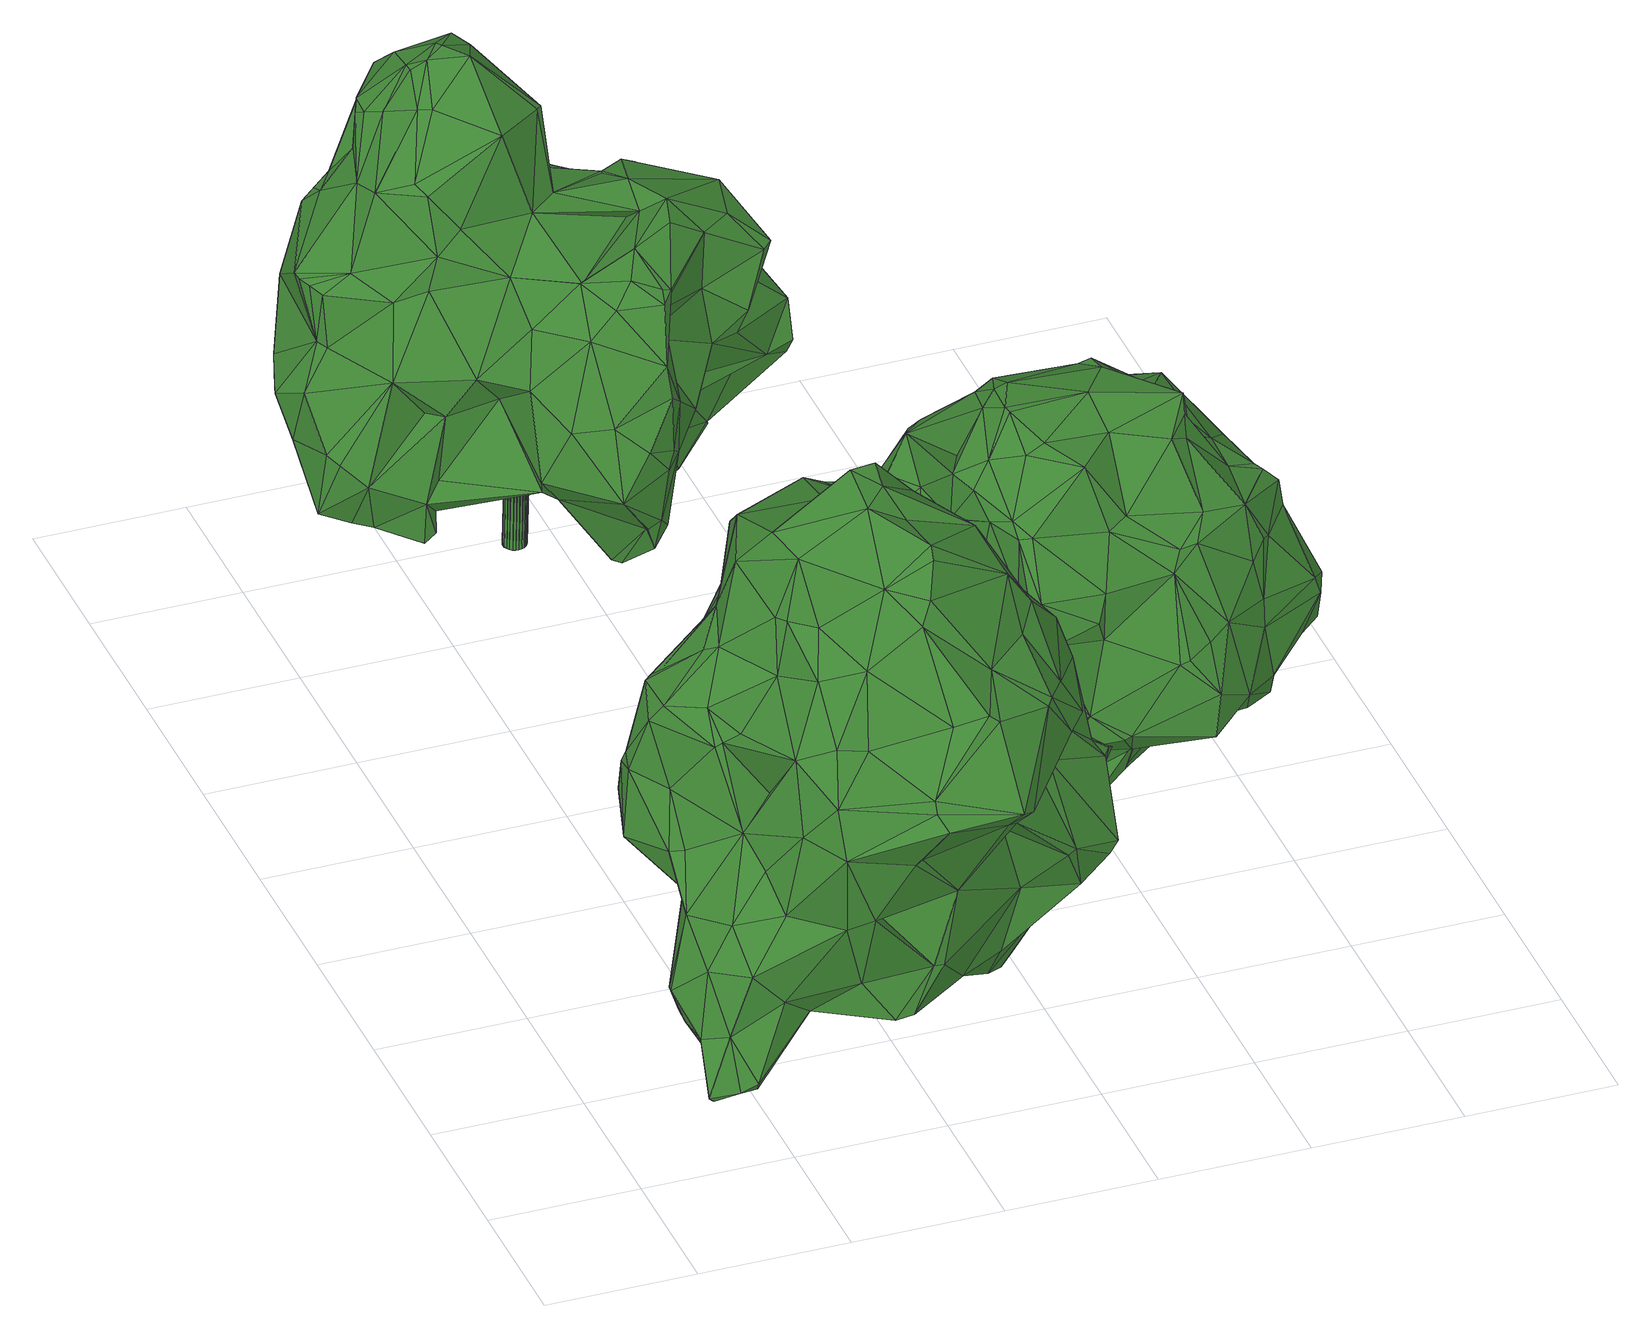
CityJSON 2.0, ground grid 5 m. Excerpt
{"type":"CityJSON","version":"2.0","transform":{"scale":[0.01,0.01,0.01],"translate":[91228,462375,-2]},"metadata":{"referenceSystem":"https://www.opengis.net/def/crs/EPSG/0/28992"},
"CityObjects":{
"tree1":{"type":"SolitaryVegetationObject","attributes":{"gtid":152,"crown_width_m":15.47,"crown_median_z":6.52,"trunk_H_m":7.53,"trunk_DBH_m":0.836,"trunk_radius_m":0.418,"trunk_base_height_m":-1.01,"original_gtid":"156"},"geometry":[{"type":"Solid","lod":"3","boundaries":[[[[0,1,2]],[[3,4,5]],[[6,5,4]],[[0,7,8]],[[9,10,11]],[[12,13,14]],[[15,16,17]],[[18,19,20]],[[21,22,23]],[[10,13,12]],[[24,25,26]],[[26,27,24]],[[28,29,18]],[[30,18,29]],[[31,32,33]],[[34,33,32]],[[35,36,37]],[[38,39,40]],[[28,41,29]],[[25,42,43]],[[26,25,44]],[[45,46,47]],[[48,47,46]],[[49,50,51]],[[31,50,49]],[[52,53,54]],[[55,56,57]],[[25,24,42]],[[58,59,60]],[[61,45,62]],[[63,0,64]],[[65,66,67]],[[65,67,68]],[[69,70,71]],[[72,73,74]],[[75,76,77]],[[77,3,75]],[[22,71,78]],[[79,80,81]],[[27,79,81]],[[82,83,84]],[[37,36,85]],[[16,15,86]],[[87,88,89]],[[90,86,15]],[[90,15,91]],[[90,49,92]],[[93,94,95]],[[95,94,96]],[[97,76,75]],[[76,98,77]],[[72,99,73]],[[84,100,101]],[[100,84,102]],[[64,13,10]],[[9,103,104]],[[64,0,14]],[[89,105,87]],[[44,43,106]],[[83,107,108]],[[109,110,111]],[[112,113,114]],[[110,109,115]],[[27,116,117]],[[104,118,63]],[[51,119,92]],[[120,121,122]],[[123,124,125]],[[123,126,124]],[[127,54,128]],[[30,19,18]],[[129,130,131]],[[15,17,132]],[[133,134,135]],[[136,137,138]],[[76,139,140]],[[136,141,142]],[[143,39,11]],[[136,144,137]],[[14,13,64]],[[145,84,119]],[[74,73,115]],[[109,74,115]],[[146,147,148]],[[139,149,140]],[[98,140,150]],[[150,140,149]],[[126,138,124]],[[97,139,76]],[[60,59,78]],[[149,151,150]],[[46,121,120]],[[117,152,27]],[[145,153,82]],[[100,108,139]],[[105,73,99]],[[9,63,64]],[[9,104,63]],[[71,70,154]],[[155,62,48]],[[98,76,140]],[[110,156,111]],[[157,158,159]],[[160,158,157]],[[49,51,92]],[[141,136,161]],[[136,138,161]],[[110,115,162]],[[37,103,9]],[[163,34,91]],[[126,156,164]],[[165,166,98]],[[116,98,166]],[[116,166,165]],[[167,106,43]],[[35,38,36]],[[168,6,169]],[[43,44,25]],[[170,171,172]],[[164,156,173]],[[64,10,9]],[[115,30,29]],[[174,175,20]],[[126,123,156]],[[83,102,84]],[[111,156,123]],[[176,172,171]],[[45,48,62]],[[45,47,48]],[[41,177,162]],[[178,179,52]],[[80,79,180]],[[63,118,0]],[[118,181,0]],[[162,177,182]],[[97,100,139]],[[145,82,84]],[[164,173,183]],[[106,184,185]],[[186,7,0]],[[68,187,65]],[[9,35,37]],[[95,96,188]],[[61,122,121]],[[189,190,191]],[[192,190,189]],[[9,11,35]],[[193,190,192]],[[37,85,103]],[[104,103,85]],[[129,194,130]],[[195,182,196]],[[104,85,197]],[[198,104,197]],[[48,56,155]],[[199,101,3]],[[199,200,101]],[[80,180,21]],[[70,69,201]],[[70,201,154]],[[109,111,74]],[[106,194,129]],[[155,202,203]],[[160,72,111]],[[138,126,161]],[[204,194,106]],[[151,205,150]],[[206,169,131]],[[207,173,156]],[[186,0,181]],[[202,56,55]],[[203,202,55]],[[100,102,108]],[[8,1,0]],[[111,72,74]],[[105,89,73]],[[208,53,209]],[[167,203,55]],[[210,78,59]],[[169,6,129]],[[204,130,194]],[[119,211,92]],[[169,211,101]],[[101,168,169]],[[92,211,169]],[[151,212,213]],[[213,212,187]],[[213,187,125]],[[131,169,129]],[[155,56,202]],[[214,53,208]],[[128,53,214]],[[14,175,12]],[[143,215,39]],[[198,197,216]],[[19,73,89]],[[163,15,132]],[[91,15,163]],[[19,174,20]],[[49,91,217]],[[160,218,68]],[[61,219,210]],[[23,210,219]],[[91,49,90]],[[122,210,59]],[[122,61,210]],[[46,56,48]],[[57,56,46]],[[12,220,221]],[[119,84,211]],[[195,196,222]],[[186,178,52]],[[186,181,178]],[[114,223,224]],[[114,224,66]],[[133,222,58]],[[209,59,225]],[[218,226,68]],[[200,227,101]],[[199,227,200]],[[46,228,198]],[[228,104,198]],[[229,216,197]],[[197,230,231]],[[197,85,230]],[[71,152,69]],[[191,190,59]],[[150,232,98]],[[43,42,203]],[[107,212,151]],[[136,233,144]],[[186,52,54]],[[24,81,80]],[[234,90,235]],[[234,235,86]],[[165,98,232]],[[97,3,101]],[[125,187,226]],[[151,213,205]],[[125,124,213]],[[232,205,146]],[[236,112,114]],[[201,58,60]],[[201,60,154]],[[117,237,152]],[[21,219,238]],[[159,66,224]],[[35,11,39]],[[38,35,39]],[[7,1,8]],[[167,43,203]],[[117,239,237]],[[215,143,172]],[[12,240,10]],[[139,108,149]],[[193,192,241]],[[242,16,40]],[[22,78,23]],[[149,108,107]],[[62,238,219]],[[61,62,219]],[[86,235,40]],[[79,71,180]],[[88,87,243]],[[23,219,21]],[[151,149,107]],[[14,0,2]],[[164,161,126]],[[66,236,114]],[[155,238,62]],[[115,73,30]],[[19,30,73]],[[231,204,244]],[[101,100,97]],[[22,21,180]],[[22,180,71]],[[101,211,84]],[[178,245,179]],[[130,231,206]],[[131,130,206]],[[16,86,40]],[[40,235,206]],[[138,146,124]],[[58,225,59]],[[169,235,90]],[[231,130,204]],[[46,96,228]],[[215,246,242]],[[209,225,208]],[[10,240,143]],[[247,187,212]],[[10,143,11]],[[127,214,28]],[[146,138,248]],[[20,127,18]],[[28,18,127]],[[249,58,201]],[[155,203,238]],[[92,169,90]],[[128,214,127]],[[83,65,250]],[[236,65,83]],[[251,246,172]],[[230,206,231]],[[230,85,36]],[[245,241,252]],[[26,77,116]],[[153,112,82]],[[117,148,239]],[[144,233,253]],[[245,254,241]],[[188,241,254]],[[2,255,175]],[[20,175,255]],[[119,50,145]],[[256,135,134]],[[256,134,201]],[[2,175,14]],[[189,257,192]],[[236,66,65]],[[54,7,186]],[[160,157,72]],[[99,72,157]],[[258,238,42]],[[238,203,42]],[[59,190,259]],[[182,177,196]],[[233,256,69]],[[174,89,88]],[[89,174,19]],[[65,247,260]],[[210,23,78]],[[154,60,78]],[[159,87,105]],[[29,41,115]],[[115,41,162]],[[120,122,188]],[[120,188,96]],[[221,240,12]],[[221,174,88]],[[261,145,50]],[[261,50,33]],[[159,105,99]],[[99,157,159]],[[88,243,221]],[[24,80,42]],[[185,184,55]],[[262,208,222]],[[58,222,208]],[[234,86,90]],[[119,51,50]],[[33,50,31]],[[55,184,167]],[[231,244,197]],[[206,263,264]],[[212,107,260]],[[247,212,260]],[[77,98,116]],[[79,27,71]],[[152,71,27]],[[154,78,71]],[[232,150,205]],[[167,184,106]],[[252,179,245]],[[263,38,264]],[[2,1,265]],[[12,175,220]],[[52,257,53]],[[209,53,257]],[[189,209,257]],[[40,39,242]],[[198,216,46]],[[230,263,206]],[[36,263,230]],[[26,4,77]],[[44,4,26]],[[77,4,3]],[[26,116,27]],[[148,116,165]],[[46,229,57]],[[216,229,46]],[[242,39,215]],[[117,116,148]],[[83,108,102]],[[158,67,66]],[[44,6,4]],[[146,148,165]],[[80,21,42]],[[258,42,21]],[[27,81,24]],[[65,187,247]],[[106,6,44]],[[129,6,106]],[[3,97,75]],[[201,69,256]],[[144,237,239]],[[253,233,69]],[[65,260,250]],[[40,264,38]],[[137,144,239]],[[249,201,133]],[[249,133,58]],[[222,196,177]],[[146,165,232]],[[123,226,218]],[[262,214,208]],[[127,265,54]],[[54,53,128]],[[124,146,213]],[[205,213,146]],[[174,220,175]],[[160,68,67]],[[158,160,67]],[[66,159,158]],[[159,224,87]],[[87,224,223]],[[45,121,46]],[[236,266,112]],[[82,112,266]],[[61,121,45]],[[20,255,127]],[[41,28,262]],[[41,262,222]],[[87,223,243]],[[82,266,83]],[[236,83,266]],[[258,21,238]],[[223,171,170]],[[262,28,214]],[[172,221,243]],[[114,176,171]],[[114,171,223]],[[239,148,147]],[[170,172,243]],[[239,147,137]],[[243,223,170]],[[101,227,168]],[[6,168,227]],[[199,5,6]],[[3,5,199]],[[229,197,244]],[[57,229,244]],[[195,133,135]],[[68,226,187]],[[183,173,182]],[[83,250,260]],[[83,260,107]],[[169,206,235]],[[182,141,267]],[[182,267,183]],[[183,267,164]],[[161,164,267]],[[207,162,173]],[[182,173,162]],[[141,161,267]],[[144,253,237]],[[32,217,34]],[[125,226,123]],[[91,34,217]],[[69,152,237]],[[253,69,237]],[[259,188,122]],[[259,241,188]],[[209,189,191]],[[46,120,96]],[[191,59,209]],[[123,218,111]],[[111,218,160]],[[17,176,113]],[[17,113,132]],[[141,182,195]],[[225,58,208]],[[193,259,190]],[[41,222,177]],[[215,172,246]],[[176,17,246]],[[251,176,246]],[[195,222,133]],[[268,269,199]],[[207,110,162]],[[207,156,110]],[[259,122,59]],[[193,241,259]],[[40,206,264]],[[228,96,94]],[[228,94,104]],[[118,104,94]],[[118,94,181]],[[178,94,245]],[[181,94,178]],[[263,36,38]],[[16,242,246]],[[16,246,17]],[[153,132,113]],[[112,153,113]],[[114,113,176]],[[268,6,227]],[[133,201,134]],[[268,199,6]],[[33,34,261]],[[257,52,179]],[[192,252,241]],[[34,163,261]],[[257,179,192]],[[252,192,179]],[[145,261,153]],[[132,153,261]],[[132,261,163]],[[255,2,265]],[[255,265,127]],[[57,185,55]],[[244,204,185]],[[204,106,185]],[[93,95,254]],[[244,185,57]],[[195,135,142]],[[195,142,141]],[[136,142,233]],[[233,142,256]],[[256,142,135]],[[227,199,269]],[[268,227,269]],[[138,147,248]],[[251,172,176]],[[146,248,147]],[[137,147,138]],[[172,270,221]],[[240,221,270]],[[240,270,143]],[[172,143,270]],[[221,220,174]],[[1,7,265]],[[54,265,7]],[[188,254,95]],[[93,254,94]],[[94,254,245]],[[32,31,217]],[[49,217,31]],[[271,272,273]],[[271,273,274]],[[274,273,275]],[[274,275,276]],[[273,272,277]],[[273,277,275]],[[275,277,278]],[[275,278,276]],[[277,272,279]],[[277,279,278]],[[278,279,280]],[[278,280,276]],[[279,272,281]],[[279,281,280]],[[280,281,282]],[[280,282,276]],[[281,272,283]],[[281,283,282]],[[282,283,284]],[[282,284,276]],[[283,272,285]],[[283,285,284]],[[284,285,286]],[[284,286,276]],[[285,272,287]],[[285,287,286]],[[286,287,288]],[[286,288,276]],[[287,272,289]],[[287,289,288]],[[288,289,290]],[[288,290,276]],[[289,272,291]],[[289,291,290]],[[290,291,292]],[[290,292,276]],[[291,272,293]],[[291,293,292]],[[292,293,294]],[[292,294,276]],[[293,272,295]],[[293,295,294]],[[294,295,296]],[[294,296,276]],[[295,272,297]],[[295,297,296]],[[296,297,298]],[[296,298,276]],[[297,272,299]],[[297,299,298]],[[298,299,300]],[[298,300,276]],[[299,272,301]],[[299,301,300]],[[300,301,302]],[[300,302,276]],[[301,272,303]],[[301,303,302]],[[302,303,304]],[[302,304,276]],[[303,272,305]],[[303,305,304]],[[304,305,306]],[[304,306,276]],[[305,272,307]],[[305,307,306]],[[306,307,308]],[[306,308,276]],[[307,272,309]],[[307,309,308]],[[308,309,310]],[[308,310,276]],[[309,272,311]],[[309,311,310]],[[310,311,312]],[[310,312,276]],[[311,272,313]],[[311,313,312]],[[312,313,314]],[[312,314,276]],[[313,272,315]],[[313,315,314]],[[314,315,316]],[[314,316,276]],[[315,272,317]],[[315,317,316]],[[316,317,318]],[[316,318,276]],[[317,272,319]],[[317,319,318]],[[318,319,320]],[[318,320,276]],[[319,272,271]],[[319,271,320]],[[320,271,274]],[[320,274,276]]]]}]},
"tree2":{"type":"SolitaryVegetationObject","attributes":{"gtid":127,"crown_width_m":14.24,"crown_median_z":8.47,"trunk_H_m":7.62,"trunk_DBH_m":0.769,"trunk_radius_m":0.385,"trunk_base_height_m":0.85,"original_gtid":"131"},"geometry":[{"type":"Solid","lod":"3","boundaries":[[[[321,322,323]],[[324,325,326]],[[327,328,329]],[[330,331,332]],[[333,334,335]],[[336,337,338]],[[339,340,341]],[[342,343,344]],[[345,346,347]],[[348,349,350]],[[351,352,342]],[[353,354,355]],[[356,357,358]],[[359,322,360]],[[361,362,363]],[[343,364,365]],[[366,367,368]],[[369,370,371]],[[372,373,374]],[[375,376,377]],[[348,378,349]],[[376,379,377]],[[380,381,382]],[[383,384,385]],[[386,387,388]],[[389,390,353]],[[391,328,392]],[[393,390,389]],[[333,335,394]],[[395,382,396]],[[397,398,399]],[[400,398,397]],[[394,401,333]],[[402,360,403]],[[393,404,390]],[[405,346,406]],[[338,407,336]],[[408,409,404]],[[410,344,343]],[[411,412,392]],[[413,353,414]],[[406,346,363]],[[415,416,417]],[[418,416,415]],[[383,335,334]],[[321,323,419]],[[329,420,327]],[[421,347,422]],[[353,404,409]],[[423,376,424]],[[353,390,404]],[[402,425,359]],[[394,385,426]],[[427,428,429]],[[430,431,432]],[[433,414,434]],[[433,434,435]],[[403,436,437]],[[323,438,439]],[[430,440,423]],[[441,330,384]],[[339,347,421]],[[368,442,443]],[[443,444,424]],[[443,424,445]],[[344,327,420]],[[344,420,342]],[[446,432,431]],[[368,445,375]],[[404,393,447]],[[345,448,449]],[[450,359,378]],[[451,452,389]],[[453,452,451]],[[454,455,456]],[[415,457,418]],[[410,411,344]],[[426,385,412]],[[426,401,394]],[[416,418,417]],[[439,458,459]],[[459,458,460]],[[459,460,387]],[[461,462,463]],[[454,457,415]],[[343,365,410]],[[366,455,367]],[[454,367,455]],[[401,411,410]],[[426,411,401]],[[396,464,395]],[[383,385,335]],[[394,335,385]],[[380,465,451]],[[432,340,369]],[[466,467,468]],[[447,469,329]],[[355,414,353]],[[344,411,327]],[[469,470,471]],[[374,472,325]],[[473,330,332]],[[368,375,377]],[[329,469,420]],[[474,412,475]],[[411,426,412]],[[355,476,399]],[[355,477,476]],[[347,346,422]],[[478,479,480]],[[392,412,474]],[[392,327,411]],[[386,388,442]],[[480,479,481]],[[336,464,337]],[[482,483,348]],[[484,397,485]],[[359,360,402]],[[486,479,478]],[[340,421,370]],[[352,487,478]],[[483,450,378]],[[372,464,373]],[[482,488,483]],[[489,373,464]],[[436,403,419]],[[330,441,331]],[[490,436,419]],[[349,491,350]],[[325,472,492]],[[361,449,362]],[[462,362,449]],[[464,336,489]],[[493,489,336]],[[347,448,345]],[[345,361,346]],[[434,355,435]],[[488,406,363]],[[483,488,363]],[[494,399,476]],[[331,495,496]],[[334,497,383]],[[389,452,470]],[[378,359,425]],[[498,499,500]],[[498,500,501]],[[425,491,378]],[[349,378,491]],[[350,482,348]],[[483,378,348]],[[502,336,407]],[[321,360,322]],[[403,360,321]],[[336,502,493]],[[503,350,491]],[[358,428,356]],[[504,505,456]],[[504,506,507]],[[502,407,358]],[[356,428,427]],[[508,509,357]],[[364,342,352]],[[325,509,326]],[[509,508,326]],[[379,506,456]],[[456,506,504]],[[358,510,502]],[[357,510,358]],[[352,478,364]],[[357,509,510]],[[462,450,483]],[[462,461,450]],[[343,342,364]],[[356,481,357]],[[508,357,481]],[[463,448,511]],[[460,463,511]],[[409,408,512]],[[513,512,408]],[[381,451,389]],[[350,503,482]],[[324,374,325]],[[325,492,509]],[[395,372,380]],[[351,324,514]],[[514,352,351]],[[514,487,352]],[[509,492,493]],[[515,516,391]],[[493,510,509]],[[493,502,510]],[[374,380,372]],[[418,517,417]],[[340,370,369]],[[329,328,447]],[[391,447,328]],[[379,518,519]],[[379,519,506]],[[499,520,500]],[[456,455,379]],[[521,520,499]],[[484,522,397]],[[363,346,361]],[[382,503,523]],[[405,524,433]],[[322,359,438]],[[323,322,438]],[[525,437,526]],[[363,362,483]],[[527,503,382]],[[366,528,377]],[[366,368,528]],[[377,528,368]],[[347,339,448]],[[483,362,462]],[[361,345,449]],[[415,386,442]],[[467,529,407]],[[511,448,339]],[[337,530,338]],[[401,531,333]],[[376,375,445]],[[401,410,531]],[[453,471,452]],[[470,452,471]],[[392,474,391]],[[507,506,532]],[[457,436,490]],[[418,457,490]],[[477,512,513]],[[404,447,516]],[[444,443,442]],[[373,472,374]],[[488,524,406]],[[522,430,432]],[[439,459,417]],[[331,496,332]],[[533,518,423]],[[533,423,534]],[[446,341,340]],[[495,535,485]],[[495,485,397]],[[447,393,470]],[[447,470,469]],[[445,368,443]],[[525,536,537]],[[334,538,497]],[[389,539,381]],[[498,467,499]],[[371,370,346]],[[446,540,341]],[[460,341,540]],[[527,488,503]],[[488,482,503]],[[525,537,437]],[[403,437,537]],[[539,433,524]],[[334,333,538]],[[402,491,425]],[[515,474,332]],[[474,475,332]],[[364,541,365]],[[542,471,453]],[[489,472,373]],[[412,473,543]],[[445,424,376]],[[493,472,489]],[[493,492,472]],[[446,340,432]],[[365,531,410]],[[339,421,340]],[[515,494,408]],[[469,471,420]],[[527,524,488]],[[381,380,451]],[[481,356,480]],[[397,496,495]],[[372,395,464]],[[520,521,507]],[[480,356,427]],[[527,539,524]],[[396,337,464]],[[332,494,515]],[[494,332,496]],[[494,496,397]],[[501,497,538]],[[406,524,405]],[[506,519,532]],[[377,455,366]],[[490,419,323]],[[453,465,542]],[[508,479,544]],[[499,545,521]],[[478,480,364]],[[358,529,428]],[[467,428,529]],[[538,333,531]],[[538,531,501]],[[498,501,427]],[[379,376,518]],[[467,545,499]],[[463,458,439]],[[505,546,457]],[[435,355,399]],[[466,547,536]],[[427,541,480]],[[391,516,447]],[[383,532,384]],[[532,383,497]],[[484,440,522]],[[389,470,393]],[[500,497,501]],[[539,382,381]],[[534,485,441]],[[331,441,485]],[[480,541,364]],[[548,388,387]],[[548,442,388]],[[365,501,531]],[[473,332,543]],[[327,392,328]],[[494,476,477]],[[377,379,455]],[[456,505,454]],[[468,338,466]],[[439,517,323]],[[435,371,405]],[[549,471,542]],[[420,471,342]],[[351,342,471]],[[351,471,549]],[[338,468,407]],[[467,407,468]],[[494,477,550]],[[551,545,536]],[[551,536,525]],[[534,423,440]],[[539,527,382]],[[467,466,545]],[[536,545,466]],[[408,404,516]],[[408,516,515]],[[537,547,552]],[[547,553,552]],[[417,386,415]],[[507,497,520]],[[432,400,522]],[[434,414,355]],[[435,399,400]],[[494,397,399]],[[522,400,397]],[[450,438,359]],[[491,402,554]],[[457,454,505]],[[403,552,402]],[[321,419,403]],[[537,552,403]],[[439,417,517]],[[517,418,490]],[[461,438,450]],[[439,438,461]],[[439,461,463]],[[517,490,323]],[[405,371,346]],[[521,545,551]],[[521,551,507]],[[536,547,537]],[[533,534,518]],[[534,519,518]],[[518,376,423]],[[460,458,463]],[[369,371,432]],[[400,432,371]],[[435,400,371]],[[535,495,331]],[[433,435,405]],[[534,440,484]],[[451,465,453]],[[415,367,454]],[[368,367,442]],[[415,442,367]],[[526,551,525]],[[473,385,384]],[[535,331,485]],[[384,330,473]],[[412,543,475]],[[462,448,463]],[[449,448,462]],[[520,497,500]],[[402,552,554]],[[380,382,395]],[[324,351,465]],[[437,546,526]],[[505,526,546]],[[457,546,436]],[[437,436,546]],[[513,550,477]],[[494,550,408]],[[389,414,539]],[[413,414,389]],[[433,539,414]],[[444,431,430]],[[400,399,398]],[[382,523,396]],[[554,552,530]],[[396,530,337]],[[396,554,530]],[[555,554,396]],[[486,544,479]],[[430,522,440]],[[532,497,507]],[[407,529,358]],[[513,408,550]],[[413,389,353]],[[512,477,354]],[[332,475,543]],[[365,541,501]],[[427,501,541]],[[481,479,508]],[[514,478,487]],[[474,515,391]],[[551,526,556]],[[551,556,507]],[[553,530,552]],[[547,530,553]],[[338,530,466]],[[547,466,530]],[[549,465,351]],[[542,465,549]],[[477,355,354]],[[512,354,409]],[[380,374,465]],[[324,465,374]],[[409,354,353]],[[326,508,544]],[[507,556,504]],[[460,511,341]],[[339,341,511]],[[444,442,548]],[[555,396,523]],[[386,417,387]],[[387,417,459]],[[491,523,503]],[[554,523,491]],[[555,523,554]],[[326,544,324]],[[484,485,534]],[[427,429,498]],[[498,429,467]],[[428,467,429]],[[526,505,556]],[[504,556,505]],[[548,387,460]],[[534,441,519]],[[519,441,532]],[[384,532,441]],[[412,385,473]],[[370,421,422]],[[370,422,346]],[[430,557,444]],[[424,444,557]],[[423,557,430]],[[424,557,423]],[[478,514,486]],[[514,324,486]],[[324,544,486]],[[431,540,446]],[[431,444,540]],[[460,540,548]],[[444,548,540]],[[558,559,560]],[[558,560,561]],[[561,560,562]],[[561,562,563]],[[560,559,564]],[[560,564,562]],[[562,564,565]],[[562,565,563]],[[564,559,566]],[[564,566,565]],[[565,566,567]],[[565,567,563]],[[566,559,568]],[[566,568,567]],[[567,568,569]],[[567,569,563]],[[568,559,570]],[[568,570,569]],[[569,570,571]],[[569,571,563]],[[570,559,572]],[[570,572,571]],[[571,572,573]],[[571,573,563]],[[572,559,574]],[[572,574,573]],[[573,574,575]],[[573,575,563]],[[574,559,576]],[[574,576,575]],[[575,576,577]],[[575,577,563]],[[576,559,578]],[[576,578,577]],[[577,578,579]],[[577,579,563]],[[578,559,580]],[[578,580,579]],[[579,580,581]],[[579,581,563]],[[580,559,582]],[[580,582,581]],[[581,582,583]],[[581,583,563]],[[582,559,584]],[[582,584,583]],[[583,584,585]],[[583,585,563]],[[584,559,586]],[[584,586,585]],[[585,586,587]],[[585,587,563]],[[586,559,588]],[[586,588,587]],[[587,588,589]],[[587,589,563]],[[588,559,590]],[[588,590,589]],[[589,590,591]],[[589,591,563]],[[590,559,592]],[[590,592,591]],[[591,592,593]],[[591,593,563]],[[592,559,594]],[[592,594,593]],[[593,594,595]],[[593,595,563]],[[594,559,596]],[[594,596,595]],[[595,596,597]],[[595,597,563]],[[596,559,598]],[[596,598,597]],[[597,598,599]],[[597,599,563]],[[598,559,600]],[[598,600,599]],[[599,600,601]],[[599,601,563]],[[600,559,602]],[[600,602,601]],[[601,602,603]],[[601,603,563]],[[602,559,604]],[[602,604,603]],[[603,604,605]],[[603,605,563]],[[604,559,606]],[[604,606,605]],[[605,606,607]],[[605,607,563]],[[606,559,558]],[[606,558,607]],[[607,558,561]],[[607,561,563]]]]}]},
"tree3":{"type":"SolitaryVegetationObject","attributes":{"gtid":171,"crown_width_m":13.97,"crown_median_z":5.87,"trunk_H_m":6.84,"trunk_DBH_m":0.698,"trunk_radius_m":0.349,"trunk_base_height_m":-0.97,"original_gtid":"175"},"geometry":[{"type":"Solid","lod":"3","boundaries":[[[[608,609,610]],[[611,612,613]],[[614,615,616]],[[617,618,619]],[[620,621,622]],[[623,624,625]],[[626,627,628]],[[629,626,628]],[[630,631,632]],[[614,633,634]],[[635,636,637]],[[638,639,640]],[[641,616,642]],[[616,615,642]],[[643,644,645]],[[646,647,648]],[[649,650,651]],[[652,653,654]],[[655,656,657]],[[658,659,660]],[[661,662,663]],[[664,665,666]],[[667,665,664]],[[667,664,666]],[[668,669,670]],[[671,672,673]],[[674,675,676]],[[677,678,679]],[[613,666,680]],[[681,682,631]],[[683,684,685]],[[643,624,686]],[[643,686,687]],[[688,689,638]],[[690,691,692]],[[636,609,637]],[[636,661,609]],[[658,693,694]],[[695,696,672]],[[697,698,699]],[[700,656,701]],[[629,702,703]],[[642,615,704]],[[705,706,707]],[[655,708,709]],[[657,708,655]],[[710,711,712]],[[713,700,683]],[[714,715,716]],[[717,718,719]],[[700,713,720]],[[700,720,657]],[[721,722,723]],[[700,701,683]],[[691,720,713]],[[705,724,706]],[[725,709,726]],[[727,728,729]],[[730,731,732]],[[733,734,730]],[[735,736,737]],[[726,709,732]],[[738,667,666]],[[674,739,675]],[[636,629,703]],[[740,741,742]],[[743,744,699]],[[699,744,745]],[[746,747,748]],[[712,748,747]],[[649,651,749]],[[750,751,752]],[[753,697,754]],[[668,670,755]],[[726,756,757]],[[758,721,759]],[[760,761,762]],[[763,703,764]],[[765,766,767]],[[768,769,770]],[[653,771,654]],[[772,701,656]],[[732,756,726]],[[773,660,702]],[[696,673,672]],[[774,654,771]],[[677,679,775]],[[657,656,700]],[[776,777,778]],[[666,613,779]],[[725,656,655]],[[725,655,709]],[[710,712,747]],[[780,781,618]],[[705,654,774]],[[611,782,783]],[[727,784,785]],[[707,706,786]],[[631,682,632]],[[787,743,788]],[[789,790,625]],[[791,751,792]],[[793,686,690]],[[757,756,794]],[[620,622,795]],[[796,616,641]],[[797,798,799]],[[800,743,787]],[[756,732,731]],[[801,659,694]],[[802,639,803]],[[710,677,711]],[[677,775,711]],[[683,804,713]],[[805,806,652]],[[697,753,698]],[[735,620,807]],[[735,807,736]],[[707,759,721]],[[707,721,808]],[[780,791,809]],[[654,810,652]],[[805,652,810]],[[717,777,755]],[[693,811,812]],[[706,813,786]],[[642,619,641]],[[616,796,814]],[[616,814,815]],[[814,816,815]],[[746,817,818]],[[696,746,816]],[[696,816,814]],[[676,819,788]],[[674,676,788]],[[820,691,713]],[[821,822,651]],[[718,822,739]],[[642,704,619]],[[634,633,818]],[[667,823,665]],[[824,823,667]],[[695,747,746]],[[634,615,614]],[[687,803,639]],[[615,617,704]],[[640,639,802]],[[619,704,617]],[[825,678,677]],[[742,826,740]],[[648,792,751]],[[648,751,750]],[[820,827,828]],[[829,740,826]],[[829,785,740]],[[614,815,633]],[[616,815,614]],[[829,817,632]],[[818,817,829]],[[830,831,832]],[[677,710,833]],[[744,834,745]],[[622,773,795]],[[835,674,788]],[[836,767,825]],[[837,768,770]],[[838,737,839]],[[712,711,775]],[[840,769,762]],[[699,745,834]],[[825,841,836]],[[677,841,825]],[[612,839,842]],[[843,844,625]],[[845,846,847]],[[677,833,841]],[[848,754,849]],[[787,788,819]],[[697,850,849]],[[612,842,613]],[[736,842,839]],[[788,743,851]],[[613,680,611]],[[666,665,680]],[[613,842,736]],[[852,671,853]],[[822,718,651]],[[755,651,718]],[[854,777,851]],[[690,692,675]],[[635,626,855]],[[856,857,790]],[[717,755,718]],[[773,702,608]],[[796,696,814]],[[746,696,695]],[[858,859,860]],[[702,659,703]],[[649,749,663]],[[629,608,702]],[[621,861,622]],[[658,622,861]],[[796,641,862]],[[835,739,674]],[[863,699,698]],[[619,618,862]],[[619,862,641]],[[864,848,772]],[[699,863,743]],[[865,837,770]],[[693,861,811]],[[813,769,768]],[[665,741,680]],[[798,647,646]],[[693,866,867]],[[693,867,694]],[[771,653,635]],[[628,868,629]],[[732,709,708]],[[615,634,752]],[[617,780,618]],[[696,796,862]],[[869,870,845]],[[715,871,798]],[[770,798,871]],[[840,872,873]],[[781,873,872]],[[874,860,859]],[[854,778,777]],[[719,835,777]],[[875,684,850]],[[875,850,834]],[[781,862,618]],[[750,824,648]],[[876,877,878]],[[755,776,668]],[[840,873,809]],[[665,823,741]],[[762,879,760]],[[879,806,760]],[[880,729,728]],[[780,873,781]],[[798,770,647]],[[820,713,804]],[[845,698,753]],[[839,737,736]],[[667,881,824]],[[828,676,675]],[[621,735,882]],[[828,691,820]],[[697,699,850]],[[683,685,804]],[[694,659,658]],[[688,883,801]],[[884,801,883]],[[885,886,887]],[[779,736,807]],[[779,807,620]],[[648,824,881]],[[828,827,676]],[[744,888,834]],[[889,668,890]],[[849,850,684]],[[780,809,873]],[[742,741,823]],[[647,792,648]],[[689,644,638]],[[800,888,744]],[[891,631,892]],[[776,755,777]],[[675,893,828]],[[749,651,755]],[[785,682,727]],[[692,893,675]],[[739,690,675]],[[625,844,894]],[[895,896,852]],[[897,889,716]],[[801,857,856]],[[648,881,646]],[[611,783,612]],[[872,898,899]],[[643,625,624]],[[690,623,894]],[[790,789,856]],[[845,870,863]],[[759,707,858]],[[759,858,860]],[[653,868,627]],[[628,627,868]],[[770,769,900]],[[609,608,868]],[[840,900,769]],[[750,742,824]],[[667,646,881]],[[667,798,646]],[[629,868,608]],[[901,844,902]],[[653,652,806]],[[858,890,668]],[[764,903,904]],[[792,647,791]],[[899,853,872]],[[805,761,806]],[[827,905,800]],[[800,787,827]],[[636,855,629]],[[778,877,876]],[[778,851,877]],[[766,678,825]],[[767,766,825]],[[906,907,908]],[[679,678,766]],[[758,909,722]],[[712,910,748]],[[775,910,712]],[[686,624,623]],[[902,911,657]],[[645,625,643]],[[861,693,658]],[[637,879,635]],[[636,662,661]],[[763,636,703]],[[763,662,636]],[[830,912,913]],[[838,757,737]],[[743,863,851]],[[663,749,670]],[[894,691,690]],[[893,691,828]],[[849,914,697]],[[754,697,914]],[[754,914,849]],[[820,804,685]],[[820,685,827]],[[687,793,803]],[[793,690,739]],[[739,719,718]],[[835,719,739]],[[694,857,801]],[[915,833,710]],[[818,816,746]],[[765,830,766]],[[626,635,627]],[[788,777,835]],[[633,815,816]],[[633,816,818]],[[613,736,779]],[[705,707,723]],[[623,690,686]],[[894,901,691]],[[645,789,625]],[[781,872,673]],[[764,703,903]],[[806,879,653]],[[634,916,750]],[[750,916,917]],[[688,801,856]],[[688,856,645]],[[739,821,793]],[[803,793,821]],[[781,673,862]],[[853,671,918]],[[853,918,872]],[[919,878,885]],[[739,822,821]],[[625,894,623]],[[617,751,780]],[[732,911,730]],[[649,904,802]],[[907,852,853]],[[733,911,902]],[[782,920,784]],[[611,920,782]],[[921,694,867]],[[765,895,874]],[[765,767,895]],[[876,776,778]],[[793,687,686]],[[741,922,680]],[[858,707,786]],[[876,668,776]],[[800,744,743]],[[735,737,794]],[[891,923,885]],[[738,798,667]],[[730,921,731]],[[866,731,921]],[[637,609,868]],[[862,673,696]],[[865,770,871]],[[924,762,805]],[[795,779,620]],[[631,891,885]],[[687,644,643]],[[706,879,925]],[[903,883,688]],[[901,894,844]],[[733,730,911]],[[663,662,763]],[[647,900,840]],[[726,838,725]],[[726,757,838]],[[725,838,926]],[[878,830,832]],[[878,832,876]],[[663,763,904]],[[649,663,904]],[[764,904,763]],[[779,927,666]],[[919,830,878]],[[795,928,927]],[[841,929,930]],[[897,661,889]],[[910,775,679]],[[885,878,869]],[[856,789,645]],[[910,679,630]],[[766,630,679]],[[925,813,706]],[[907,853,899]],[[907,899,758]],[[695,931,747]],[[672,931,695]],[[638,644,639]],[[640,904,903]],[[802,904,640]],[[670,749,755]],[[681,932,682]],[[727,932,753]],[[682,932,727]],[[924,805,810]],[[912,887,886]],[[742,823,824]],[[622,658,660]],[[840,762,933]],[[924,933,762]],[[785,829,682]],[[861,621,882]],[[694,921,857]],[[767,896,895]],[[767,836,896]],[[838,839,934]],[[627,635,653]],[[858,668,859]],[[771,635,774]],[[847,846,681]],[[839,935,926]],[[801,884,659]],[[703,659,884]],[[620,735,621]],[[818,916,634]],[[762,925,879]],[[915,930,929]],[[702,660,659]],[[714,889,813]],[[716,889,714]],[[795,610,928]],[[851,870,877]],[[840,909,898]],[[840,898,872]],[[610,795,773]],[[610,773,608]],[[738,799,798]],[[617,615,752]],[[846,932,681]],[[753,932,846]],[[753,728,727]],[[617,752,751]],[[799,738,928]],[[799,928,610]],[[927,928,738]],[[750,752,634]],[[780,751,791]],[[936,937,897]],[[897,716,715]],[[692,691,893]],[[622,660,773]],[[762,761,805]],[[637,868,879]],[[653,879,868]],[[859,832,831]],[[787,819,827]],[[827,819,676]],[[845,863,698]],[[795,927,779]],[[874,895,906]],[[836,841,930]],[[612,783,839]],[[869,847,885]],[[887,912,938]],[[791,647,809]],[[626,629,855]],[[810,705,924]],[[654,705,810]],[[885,887,919]],[[915,929,833]],[[841,833,929]],[[701,939,683]],[[647,840,809]],[[760,806,761]],[[840,933,909]],[[719,777,717]],[[691,901,720]],[[852,907,906]],[[852,906,895]],[[874,906,860]],[[877,870,869]],[[938,912,830]],[[902,844,733]],[[827,940,905]],[[851,863,870]],[[794,737,757]],[[902,720,901]],[[902,657,720]],[[738,666,927]],[[935,839,783]],[[935,783,782]],[[684,683,939]],[[656,941,772]],[[656,725,941]],[[942,794,812]],[[731,812,756]],[[861,882,812]],[[921,867,866]],[[731,866,812]],[[938,830,919]],[[671,930,943]],[[930,671,852]],[[632,682,829]],[[829,826,818]],[[790,734,843]],[[625,790,843]],[[843,734,733]],[[936,897,797]],[[797,897,715]],[[845,847,869]],[[926,935,944]],[[730,945,921]],[[857,921,945]],[[926,941,725]],[[813,837,714]],[[813,768,837]],[[684,939,849]],[[759,907,758]],[[845,753,846]],[[636,635,855]],[[906,908,860]],[[860,908,759]],[[891,913,886]],[[912,886,913]],[[910,946,748]],[[817,946,632]],[[931,710,747]],[[746,946,817]],[[907,759,908]],[[848,947,772]],[[849,947,848]],[[701,772,947]],[[930,915,943]],[[788,851,777]],[[936,797,948]],[[854,851,778]],[[878,877,869]],[[834,850,699]],[[808,723,707]],[[721,723,808]],[[638,640,903]],[[930,852,896]],[[930,896,836]],[[834,888,875]],[[638,903,688]],[[800,905,875]],[[800,875,888]],[[926,944,941]],[[864,772,944]],[[941,944,772]],[[708,657,911]],[[864,944,880]],[[864,880,848]],[[880,944,935]],[[784,729,782]],[[727,729,784]],[[826,916,818]],[[949,916,826]],[[742,916,949]],[[742,949,826]],[[917,916,742]],[[750,917,742]],[[705,723,924]],[[936,609,937]],[[670,669,663]],[[797,715,798]],[[799,610,948]],[[799,948,797]],[[723,933,924]],[[889,661,669]],[[889,669,668]],[[926,934,839]],[[838,934,926]],[[900,647,770]],[[947,849,939]],[[947,939,701]],[[708,911,732]],[[688,644,689]],[[645,644,688]],[[661,897,937]],[[609,661,937]],[[703,883,903]],[[884,883,703]],[[938,919,887]],[[942,882,735]],[[794,756,812]],[[802,803,650]],[[693,812,866]],[[861,812,811]],[[942,735,794]],[[885,681,631]],[[885,847,681]],[[630,766,892]],[[630,892,631]],[[830,892,766]],[[891,892,830]],[[782,880,935]],[[762,769,925]],[[925,769,813]],[[802,650,649]],[[885,923,886]],[[891,886,923]],[[639,644,687]],[[663,669,661]],[[859,831,874]],[[733,844,843]],[[830,765,831]],[[874,831,765]],[[830,913,891]],[[876,832,668]],[[859,668,832]],[[942,812,882]],[[684,940,685]],[[827,685,940]],[[875,940,684]],[[875,905,940]],[[609,948,610]],[[936,948,609]],[[754,728,753]],[[848,728,754]],[[880,728,848]],[[673,872,918]],[[673,918,671]],[[889,890,813]],[[786,813,890]],[[786,890,858]],[[734,790,945]],[[734,945,730]],[[857,945,790]],[[879,706,724]],[[774,724,705]],[[879,724,635]],[[635,724,774]],[[748,946,746]],[[671,943,931]],[[672,671,931]],[[632,946,630]],[[630,946,910]],[[837,865,871]],[[714,871,715]],[[837,871,714]],[[899,898,758]],[[909,758,898]],[[740,922,741]],[[784,922,785]],[[740,785,922]],[[611,922,920]],[[611,680,922]],[[784,920,922]],[[880,782,729]],[[803,821,650]],[[821,651,650]],[[943,915,931]],[[915,710,931]],[[933,722,909]],[[758,722,721]],[[723,722,933]],[[950,951,952]],[[950,952,953]],[[953,952,954]],[[953,954,955]],[[952,951,956]],[[952,956,954]],[[954,956,957]],[[954,957,955]],[[956,951,958]],[[956,958,957]],[[957,958,959]],[[957,959,955]],[[958,951,960]],[[958,960,959]],[[959,960,961]],[[959,961,955]],[[960,951,962]],[[960,962,961]],[[961,962,963]],[[961,963,955]],[[962,951,964]],[[962,964,963]],[[963,964,965]],[[963,965,955]],[[964,951,966]],[[964,966,965]],[[965,966,967]],[[965,967,955]],[[966,951,968]],[[966,968,967]],[[967,968,969]],[[967,969,955]],[[968,951,970]],[[968,970,969]],[[969,970,971]],[[969,971,955]],[[970,951,972]],[[970,972,971]],[[971,972,973]],[[971,973,955]],[[972,951,974]],[[972,974,973]],[[973,974,975]],[[973,975,955]],[[974,951,976]],[[974,976,975]],[[975,976,977]],[[975,977,955]],[[976,951,978]],[[976,978,977]],[[977,978,979]],[[977,979,955]],[[978,951,980]],[[978,980,979]],[[979,980,981]],[[979,981,955]],[[980,951,982]],[[980,982,981]],[[981,982,983]],[[981,983,955]],[[982,951,984]],[[982,984,983]],[[983,984,985]],[[983,985,955]],[[984,951,986]],[[984,986,985]],[[985,986,987]],[[985,987,955]],[[986,951,988]],[[986,988,987]],[[987,988,989]],[[987,989,955]],[[988,951,990]],[[988,990,989]],[[989,990,991]],[[989,991,955]],[[990,951,992]],[[990,992,991]],[[991,992,993]],[[991,993,955]],[[992,951,994]],[[992,994,993]],[[993,994,995]],[[993,995,955]],[[994,951,996]],[[994,996,995]],[[995,996,997]],[[995,997,955]],[[996,951,998]],[[996,998,997]],[[997,998,999]],[[997,999,955]],[[998,951,950]],[[998,950,999]],[[999,950,953]],[[999,953,955]]]]}]}
},
"vertices":[
[1797,764,769],[1786,706,864],[1754,649,876],[411,985,758],[625,1212,624],[676,1153,662],[643,1032,377],[1808,775,824],[1818,763,824],[1515,582,395],[1578,384,614],[1340,453,375],[1540,322,787],[1680,410,684],[1722,449,697],[676,335,385],[929,265,335],[832,304,470],[1554,501,1288],[1472,355,1339],[1613,466,1185],[1084,1724,742],[1122,1723,815],[1163,1698,776],[816,1570,849],[749,1385,746],[617,1285,883],[841,1522,956],[1634,759,1343],[1517,655,1495],[1451,559,1450],[309,201,223],[312,196,224],[294,190,241],[397,190,237],[1314,489,278],[1284,627,220],[1408,632,191],[1210,457,346],[1197,395,356],[898,525,274],[1536,789,1450],[1022,1422,578],[892,1389,520],[624,1237,619],[1418,1549,331],[1435,1294,210],[1424,1560,256],[1420,1563,253],[401,276,212],[327,357,348],[312,452,358],[1516,848,854],[1465,844,1127],[1693,785,910],[1006,1424,171],[1172,1485,210],[1147,1344,173],[1512,1213,1258],[1357,1307,968],[1326,1422,1076],[1404,1543,445],[1385,1566,383],[1697,714,539],[1703,649,550],[680,471,1217],[736,250,1163],[798,431,1254],[786,562,1426],[1112,1568,1265],[1237,1672,1134],[1109,1743,1038],[1093,472,1612],[1297,418,1444],[1131,503,1680],[310,1033,852],[306,997,977],[406,1129,916],[1273,1539,1016],[836,1666,872],[901,1651,811],[819,1625,872],[448,406,705],[553,592,905],[361,575,661],[1321,731,197],[722,358,378],[1286,96,1115],[1334,144,1082],[1446,317,1336],[516,475,273],[465,228,214],[333,563,327],[1217,809,470],[1436,883,381],[1243,1089,388],[1399,1035,348],[273,886,774],[392,1073,1028],[1230,250,1394],[369,748,783],[420,758,627],[410,722,793],[1460,674,208],[1521,771,220],[1259,239,1372],[849,1232,306],[507,717,1153],[396,813,966],[1169,577,1773],[1173,611,1806],[1010,581,1701],[602,347,743],[769,260,706],[743,190,1008],[1439,656,1613],[681,1283,975],[884,1355,1173],[1626,779,570],[278,482,460],[1385,1282,356],[1402,1333,360],[1363,1328,611],[798,768,1745],[657,940,1662],[724,770,1547],[748,862,1796],[1676,725,1209],[1623,774,1164],[656,1032,336],[673,893,174],[643,852,165],[577,288,469],[1349,1310,1465],[1344,1328,1482],[1312,1343,1547],[1016,1313,1654],[790,1349,1521],[729,1120,1704],[292,893,1012],[307,959,1031],[1073,1198,1677],[1073,1297,1635],[1396,428,612],[828,1380,1513],[364,393,564],[629,1033,1448],[694,1178,1389],[629,1172,1290],[346,862,1197],[392,1019,1237],[386,840,1256],[1048,1566,1215],[471,287,584],[1256,1645,1125],[1150,1512,255],[1032,791,1863],[1130,302,1341],[892,403,1246],[1029,186,1166],[920,491,1478],[988,1053,1746],[1383,790,1719],[457,197,253],[1033,945,1908],[484,1095,1223],[639,1036,1033],[925,1401,218],[599,711,375],[517,715,290],[990,191,956],[965,182,949],[1141,288,749],[1112,874,1874],[1554,403,1165],[1521,513,998],[845,214,752],[1324,945,1630],[1483,873,705],[1482,859,837],[1085,1723,785],[1593,790,601],[1260,1011,1738],[1121,964,1901],[935,1388,208],[981,1311,219],[1763,781,832],[711,717,1369],[1275,1234,583],[1348,935,1161],[1144,1155,1063],[1165,1192,1124],[1189,944,1006],[1111,1138,1022],[789,1071,224],[1226,1228,1571],[1283,1003,1648],[1288,887,205],[1452,969,210],[679,924,740],[613,713,679],[1299,1443,1267],[1107,1503,257],[1004,1481,336],[880,1084,220],[546,924,1372],[756,711,190],[1153,777,1802],[1485,1125,1240],[1459,1114,1220],[1320,1502,673],[336,657,350],[508,787,1254],[583,886,1399],[1584,797,1219],[1099,293,484],[1356,1060,210],[383,222,215],[824,659,1555],[1283,1562,562],[1467,467,998],[1309,226,997],[1454,1028,1462],[1038,86,1108],[1020,144,1145],[1498,1160,1234],[748,730,1552],[700,742,543],[1479,964,254],[1215,1121,275],[1059,855,262],[1027,932,220],[426,1060,1225],[1125,1378,1500],[726,616,378],[760,669,231],[657,346,1018],[863,1399,1411],[1248,1544,522],[785,1327,1381],[1510,313,777],[1138,1132,716],[991,267,342],[1261,163,1041],[1035,1068,214],[1388,885,689],[1065,292,487],[591,716,1183],[722,1075,1468],[1322,1268,1346],[662,653,989],[930,383,636],[1290,859,761],[1034,1373,1418],[1210,902,659],[1607,609,1044],[1206,1373,1515],[1396,904,1138],[1058,1423,599],[1175,1297,888],[530,711,1167],[398,287,382],[1448,1032,1297],[1030,649,322],[953,574,305],[1734,715,898],[579,463,838],[1023,1058,1770],[810,1076,425],[886,945,643],[1310,354,898],[1067,851,99],[1025,852,99],[1066,862,99],[1066,867,852],[1065,878,852],[1024,868,852],[1062,872,99],[1061,888,852],[1055,881,98],[1054,897,851],[1047,888,98],[1046,903,851],[1037,892,98],[1036,908,851],[1026,894,98],[1025,909,851],[1015,892,98],[1014,908,851],[1005,889,98],[1004,904,851],[996,882,98],[995,898,851],[989,874,99],[988,889,851],[985,864,99],[984,879,852],[983,853,99],[982,868,852],[985,842,99],[984,858,852],[988,832,99],[988,848,852],[995,823,100],[994,839,852],[1003,816,100],[1003,832,853],[1013,812,100],[1012,828,853],[1024,810,100],[1023,826,853],[1035,811,100],[1034,827,853],[1045,815,100],[1044,831,853],[1054,822,100],[1053,837,853],[1061,830,100],[1060,846,852],[1065,840,99],[1064,856,852],
[1511,2937,1393],[1477,2904,1389],[1409,2859,1209],[297,3298,1659],[423,3406,1825],[382,3464,1796],[142,3589,869],[120,3475,834],[82,3440,871],[709,3516,788],[658,3466,907],[476,3342,676],[708,3934,948],[863,3864,980],[774,3898,864],[683,3343,2009],[868,3256,1826],[888,3277,1818],[1031,2547,703],[903,2600,560],[1050,2697,672],[132,3532,1217],[235,3667,1188],[210,3646,959],[1009,2475,956],[839,2415,905],[991,2490,765],[1036,2587,1485],[1048,2642,1505],[964,2688,1527],[93,3300,1375],[204,3535,1466],[179,2875,831],[218,2935,640],[348,2821,766],[536,3706,1798],[520,3574,1917],[696,3548,1962],[1276,2886,1509],[1384,2976,1497],[937,2448,1050],[1029,2498,1200],[841,2498,1129],[293,3697,1330],[461,3818,1198],[1474,3436,473],[1435,3394,763],[1452,3385,468],[879,2628,560],[940,2488,747],[714,2653,805],[450,3090,1702],[425,3136,1726],[317,3190,1685],[1422,3377,459],[1273,3353,495],[1451,3423,462],[1079,2643,1495],[1202,3443,662],[458,3024,1522],[426,3016,1408],[672,2962,1436],[864,3772,826],[737,3586,766],[626,3729,734],[1480,3106,889],[1225,3018,807],[1253,3092,813],[275,2924,1164],[109,2936,891],[258,3367,694],[149,3571,838],[81,2982,906],[664,3932,856],[543,3050,1587],[791,3090,1565],[664,3090,864],[655,2952,896],[398,2879,694],[730,2861,754],[622,3934,895],[1178,2950,1617],[1418,3141,1511],[59,2998,686],[641,2600,913],[722,2558,1102],[738,3494,1943],[210,3203,630],[157,2968,650],[468,3845,1034],[403,3766,842],[405,3647,726],[388,2947,1013],[432,2883,1028],[1642,3156,818],[1622,3042,937],[1521,2997,935],[1634,3119,1040],[1505,2976,1376],[68,3414,1013],[972,2503,658],[944,2484,746],[1080,3122,592],[1299,3272,532],[1158,2867,1585],[417,3766,828],[636,3747,1500],[671,3603,1804],[708,3561,1618],[1076,3007,468],[1100,2923,560],[911,2771,593],[611,2894,1047],[404,2869,811],[677,2694,813],[1423,3170,1287],[1378,3314,1383],[1266,2882,1308],[1310,2910,1079],[983,3126,696],[741,3517,778],[1398,3189,596],[1398,3187,590],[1239,3011,570],[1397,3334,480],[1041,2709,660],[59,3220,821],[1070,2555,959],[1035,2498,1007],[1061,2679,1404],[319,3040,1375],[151,3161,1174],[144,3185,1353],[1547,3422,895],[1386,3480,764],[1343,3533,789],[1598,3247,1076],[1140,2809,958],[1213,3010,899],[1120,2774,793],[1038,2772,1248],[1072,2549,1146],[1164,2661,1028],[701,3110,1857],[230,3172,1421],[879,3419,1513],[888,3560,1681],[873,3520,1681],[19,3267,970],[70,3149,1032],[130,3202,1176],[495,3304,1879],[574,3555,779],[336,3412,639],[401,3415,648],[387,2842,638],[350,2843,608],[294,3539,1553],[410,3591,1775],[478,3634,1559],[493,3680,1818],[894,2624,1473],[1016,2509,1312],[925,2995,805],[893,3275,906],[356,3495,1652],[237,3516,1518],[809,2624,1378],[535,3273,1889],[1432,3088,1224],[1013,2790,1571],[514,3414,1952],[560,3391,1993],[421,3161,716],[693,3219,1116],[488,3282,945],[845,3673,1093],[752,3780,1475],[854,3769,1463],[888,3699,1257],[624,3825,1210],[620,3422,2012],[821,2749,1512],[1203,3521,991],[1444,3389,1081],[1079,3475,889],[1042,3573,1099],[384,3538,1802],[511,3448,1950],[611,3454,2003],[1041,2673,825],[221,2939,637],[303,3020,697],[238,3464,1542],[209,3244,637],[134,3185,696],[1387,2897,1109],[1143,3399,667],[1030,3384,754],[916,3702,1272],[952,3664,1278],[804,2930,670],[851,2812,1464],[639,2699,1190],[1264,3466,1409],[1337,3434,1280],[669,2763,1370],[1474,3433,469],[703,3577,1804],[885,3160,1574],[538,3866,1066],[859,3522,909],[1077,3148,670],[920,3294,735],[846,3362,1022],[1126,3365,1449],[1159,3302,1546],[752,3901,1008],[522,2853,1162],[1098,2889,674],[523,3700,1352],[117,3228,1367],[435,3419,662],[368,3507,1773],[877,3592,1449],[1489,3304,1149],[1087,3278,1533],[1196,3009,705],[97,3268,1372],[360,3063,711],[1073,3401,1288],[1114,3118,1600],[1085,3273,1530],[1103,2986,1565],[1079,3043,1514],[1221,3405,1110],[1180,3051,563],[813,3202,284],[775,3202,285],[812,3212,284],[831,3200,1046],[830,3210,1046],[793,3200,1047],[808,3221,284],[826,3219,1047],[802,3229,284],[820,3227,1047],[794,3235,285],[812,3233,1047],[785,3239,285],[803,3237,1047],[775,3240,285],[793,3238,1047],[765,3239,285],[783,3237,1048],[756,3235,286],[774,3233,1048],[748,3229,286],[765,3227,1048],[742,3221,286],[759,3219,1048],[738,3212,286],[755,3210,1048],[737,3202,286],[754,3200,1048],[738,3192,286],[755,3190,1048],[742,3183,286],[759,3181,1048],[748,3175,286],[765,3173,1048],[756,3169,285],[773,3167,1048],[765,3165,285],[782,3163,1047],[775,3164,285],[793,3161,1047],[785,3165,285],[802,3163,1047],[794,3169,284],[812,3167,1047],[802,3175,284],[820,3173,1047],[808,3183,284],[826,3181,1046],[812,3192,284],[830,3190,1046],
[2186,1964,998],[2179,1818,925],[2035,1915,1005],[1392,1686,1314],[1412,1702,1349],[1472,1749,1362],[1303,1950,261],[1362,1983,318],[1322,1980,210],[1473,2042,234],[1642,1957,195],[1408,2027,198],[1906,1880,1434],[1942,1863,1458],[2041,1832,1372],[2362,992,1234],[2416,1042,1274],[2358,1049,1408],[2460,1907,800],[2411,1937,783],[2396,1940,787],[2449,1847,1004],[1485,1222,509],[1484,1283,682],[1345,1299,627],[1277,1886,268],[1308,1918,350],[2412,1876,741],[2362,1719,863],[2353,1886,754],[2576,1270,1066],[2652,1169,1018],[2667,1245,984],[1345,1998,191],[1343,2001,195],[2440,1068,1264],[2540,1209,1266],[2538,1240,1337],[1665,1936,614],[1775,1868,501],[1629,1984,573],[2468,1250,661],[2577,1145,824],[2442,1062,743],[2239,2040,404],[2351,1982,529],[2348,1950,300],[1705,1213,1638],[1605,1060,1514],[1852,1094,1633],[2263,1770,1459],[2305,1683,1306],[2162,1760,1278],[2188,1533,813],[2475,1570,846],[2416,1364,706],[1533,1801,1024],[1528,1803,1024],[1561,1827,1115],[1675,1911,849],[2101,1302,705],[2256,1347,786],[2342,1280,669],[1651,1409,203],[1528,1455,179],[1599,1640,198],[2131,693,831],[2151,702,976],[1874,735,866],[1549,1017,231],[1551,1038,307],[1514,1043,323],[1482,1783,1093],[1442,1317,719],[1380,1328,699],[1618,843,1342],[1479,803,1156],[1648,802,1207],[2391,975,1101],[2597,1080,1064],[2466,1433,1192],[2521,1234,1131],[2235,863,1120],[2077,916,1302],[2154,803,1105],[2189,1694,1516],[2326,1702,1493],[1353,1426,220],[1359,1612,183],[1506,907,847],[1584,936,832],[1507,888,711],[1641,982,1492],[1607,1013,1474],[2302,1805,1091],[2481,1757,1059],[1406,2029,202],[2386,1771,439],[2344,1743,470],[2314,1568,335],[1769,1227,1659],[1690,1319,1734],[1521,1084,212],[1432,1047,243],[1384,1143,218],[1832,858,1322],[1998,1484,523],[1844,1666,787],[1940,1454,742],[2198,914,762],[2324,937,741],[2191,894,760],[1895,997,1448],[2254,1598,204],[2114,1666,213],[2241,1683,251],[2386,1808,478],[1603,1266,1611],[1685,1342,1737],[1383,1303,961],[1445,1348,1221],[1347,1426,1083],[2251,1304,1683],[2057,1498,1703],[1960,1355,1722],[2165,1173,1616],[2238,1256,1640],[1771,1711,1554],[1555,1734,1479],[1670,1571,1654],[1822,1867,992],[2274,785,894],[1423,1556,822],[1481,1745,985],[1414,1795,685],[1608,838,638],[1583,831,639],[1541,836,660],[1300,1429,329],[1383,1251,202],[1363,1201,267],[2359,1271,658],[1503,1929,441],[1564,1990,372],[1383,1963,355],[1428,1155,1000],[1435,1100,1080],[2231,1111,752],[1737,1468,1739],[1698,1474,1719],[2084,1619,181],[2098,1459,221],[2079,1970,468],[2080,1971,463],[2084,1940,456],[2508,1571,842],[2540,1546,871],[1856,1212,307],[1638,1206,428],[1809,1074,238],[1901,1674,384],[2079,1740,411],[1799,1798,520],[2391,1932,499],[1558,1139,1473],[2065,1862,1072],[2405,1906,497],[1431,1046,248],[1979,1167,696],[2060,923,787],[1962,1137,731],[1722,1753,1322],[1647,1965,209],[1691,1914,192],[1287,1468,1288],[1398,1613,1389],[1304,1513,1068],[1396,1493,865],[2248,1553,432],[1674,793,821],[1899,808,768],[2497,1269,1370],[2385,1272,1405],[1683,1971,331],[1660,1974,360],[2388,959,1007],[1738,1597,1674],[1925,1884,1156],[1260,1822,186],[1890,1838,832],[1852,1865,802],[1917,1871,992],[1568,766,817],[2477,1564,1317],[2647,1197,837],[2619,1088,1001],[1797,818,1245],[2250,1970,309],[2099,2022,475],[1729,1740,1476],[2283,1604,222],[1721,1956,290],[2345,1950,296],[2066,1665,1505],[2020,1604,1658],[2122,1578,537],[1256,1822,189],[1261,1833,209],[1302,1647,317],[1309,1425,481],[1285,1644,426],[1851,741,853],[1818,832,1172],[2411,944,834],[2399,942,778],[1569,1828,857],[1586,1993,690],[1748,1061,216],[1380,1645,610],[1752,775,942],[2034,745,1082],[1327,1441,618],[1764,1375,472],[1914,1351,331],[1996,1479,521],[1614,1088,203],[1507,756,795],[2143,853,776],[1766,1090,199],[1851,1618,444],[1646,1434,1688],[1467,1626,1514],[1921,1741,285],[1725,1075,200],[1515,1736,1454],[2227,1213,1581],[2210,1019,1434],[1610,1200,984],[1450,1310,960],[1568,1430,939],[1533,1172,1243],[1464,889,1158],[1510,874,850],[1812,948,776],[1849,1358,204],[1822,1500,233],[2020,971,821],[2457,1872,806],[2477,1296,1377],[2387,1425,1411],[2135,1379,419],[2103,1330,421],[2066,1312,343],[2015,1762,1493],[1502,1743,213],[1658,953,825],[1509,1334,1372],[1796,1793,520],[2054,1584,1683],[2227,1606,1545],[2356,1943,779],[1766,1410,821],[1795,1195,923],[1795,1676,745],[1777,1679,197],[1713,1922,221],[1915,1216,303],[1531,814,851],[1941,1200,687],[1892,1162,752],[1864,1396,692],[2295,1896,574],[1412,1367,1267],[1621,1980,647],[1978,1776,1503],[2462,1543,1177],[2412,1578,1180],[1651,1549,763],[1595,1624,467],[1736,1586,735],[1538,758,802],[2040,1447,720],[2061,1488,521],[1512,1370,581],[1502,1300,615],[2068,752,1087],[2166,950,1372],[1879,1152,238],[1838,1156,221],[1913,1648,860],[1985,1655,241],[1913,1548,248],[1791,1818,502],[2106,942,1368],[1966,1039,1464],[2546,1503,957],[2541,1327,776],[1690,814,904],[1918,1319,256],[2029,1457,219],[2037,1424,241],[2085,1664,210],[1406,1122,344],[1982,1237,1642],[1674,1518,425],[1632,1468,439],[1568,1002,1078],[1649,1187,214],[1395,1698,386],[1542,1859,419],[1724,1553,262],[1805,1546,736],[1433,1582,1188],[2235,1539,1553],[1421,1651,1082],[1496,1568,731],[2249,1893,300],[2170,1774,499],[1507,1325,1545],[1864,1863,1110],[1907,1886,1055],[1646,1113,201],[1722,1217,210],[1465,1335,207],[1397,1299,959],[2171,1760,310],[1588,1508,1480],[1469,1505,1393],[1974,1828,918],[2016,1659,1009],[1777,1508,426],[1592,867,1312],[1589,852,1131],[1542,1235,1532],[1962,1613,1576],[1665,1284,242],[1504,1338,1374],[2298,1377,1476],[1393,1239,360],[1609,1026,1260],[1972,1833,919],[1385,1642,603],[1910,1451,103],[1875,1452,103],[1909,1460,103],[1917,1432,787],[1916,1441,787],[1882,1433,787],[1906,1468,103],[1913,1449,787],[1900,1476,103],[1907,1457,787],[1893,1482,104],[1900,1462,788],[1885,1485,104],[1892,1466,788],[1876,1487,104],[1883,1467,788],[1867,1486,104],[1874,1467,788],[1858,1483,104],[1865,1463,788],[1851,1477,104],[1858,1458,788],[1845,1470,104],[1852,1451,788],[1842,1462,104],[1849,1442,788],[1840,1453,103],[1847,1434,787],[1841,1444,103],[1848,1424,787],[1844,1435,103],[1851,1416,787],[1850,1428,103],[1857,1409,787],[1857,1422,102],[1864,1403,786],[1865,1418,102],[1872,1399,786],[1874,1417,102],[1881,1398,786],[1883,1418,102],[1890,1398,786],[1892,1421,102],[1899,1402,786],[1899,1427,102],[1906,1407,786],[1905,1434,102],[1912,1414,786],[1909,1442,102],[1915,1423,786]
]}
